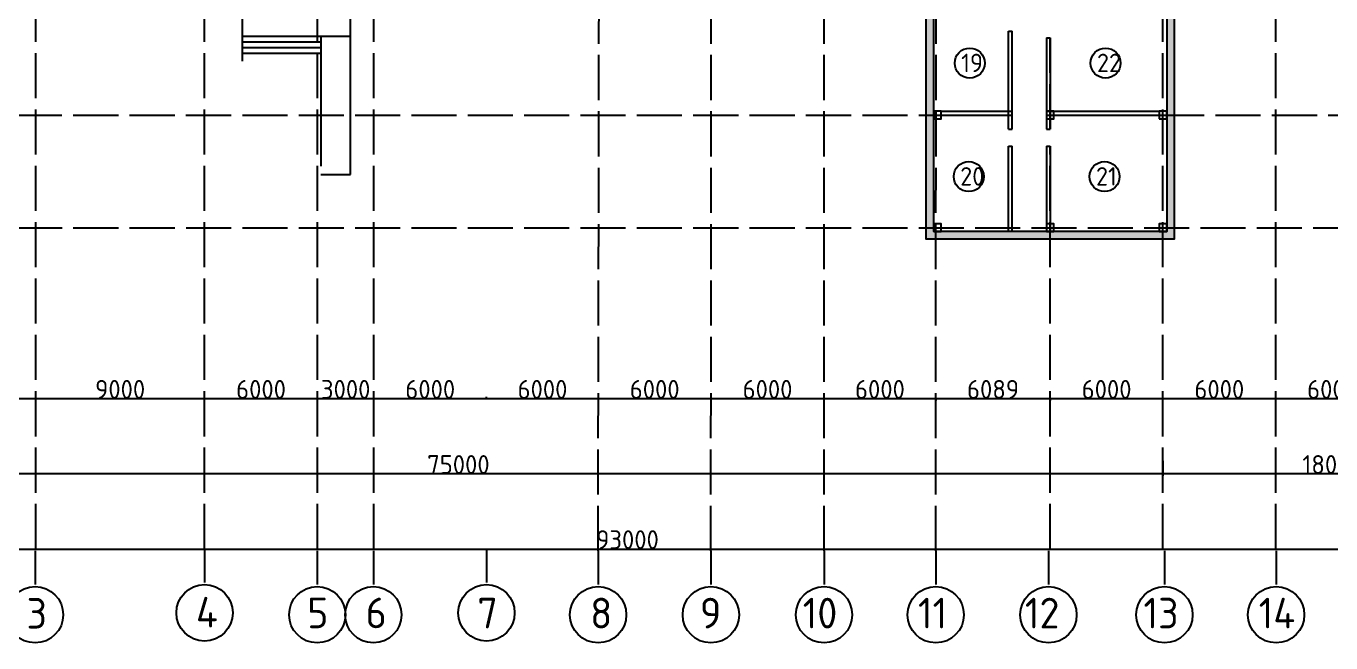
# Model space of a CAD drawing. Header units: millimetres. Extents: x -1544140 to 7445918, y -1294905 to 2019878.
# Drawn here: x 104887 to 174337, y 141409 to 174240 of the extents above; entities that cross this region are included whole.
import ezdxf

# ---------------------------------------------------------------- set-up
doc = ezdxf.new("R2010")
doc.units = ezdxf.units.MM
doc.header["$MEASUREMENT"] = 0
doc.linetypes.add('ACAD_ISO02W100', pattern=[15, 12, -3])
doc.layers.add('Plan 1', color=7, linetype='Continuous')
doc.layers.add('Plan 2', color=7, linetype='Continuous')
doc.styles.add('Annotative', font='GOST Common.ttf')
doc.styles.add('gost', font='GOST Common.ttf')
doc.dimstyles.get("Standard").update_dxf_attribs({"dimtxt": 1000, "dimasz": 100, "dimexe": 100, "dimexo": 0.06, "dimgap": 0.19, "dimtad": 1, "dimdec": 0, "dimzin": 0, "dimdsep": 46, "dimtxsty": 'Annotative', "dimblk": 'ARCHTICK', "dimcen": 0.09, "dimadec": 0, "dimazin": 0, "dimtfac": 1, "dimtdec": 0, "dimtofl": 0, "dimtmove": 0, "dimatfit": 3, "dimldrblk": 'ARCHTICK', "dimfxl": 700, "dimfxlon": 1, "dimtolj": 1, "dimtzin": 0, "dimarcsym": 0})

# ---------------------------------------------------------------- blocks, each defined once
blk = doc.blocks.new('_ArchTick')
at = {"color": 0, "linetype": 'ByBlock', "const_width": 0.15}
blk.add_lwpolyline([(-0.5, -0.5), (0.5, 0.5)], dxfattribs=at)
blk = doc.blocks.new('*D2')
at = {"color": 0, "lineweight": -2, "transparency": 16777216}
for p, q in [((90398, 147103), (90398, 146303)), ((183398, 147103), (183398, 146303)), ((90398, 146403), (183398, 146403))]:
    blk.add_line(p, q, dxfattribs=at)
at = {"layer": 'Defpoints', "color": 0, "transparency": 16777216}
for p in [(90398, 155507), (183398, 155507), (183398, 146403)]:
    blk.add_point(p, dxfattribs=at)
at = {"color": 0, "lineweight": -2, "transparency": 16777216, "xscale": 100, "yscale": 100, "zscale": 100, "rotation": 180}
blk.add_blockref('_ArchTick', (90398, 146403), dxfattribs=at)
at = {"color": 0, "lineweight": -2, "transparency": 16777216, "xscale": 100, "yscale": 100, "zscale": 100}
blk.add_blockref('_ArchTick', (183398, 146403), dxfattribs=at)
at = {"color": 0, "transparency": 16777216, "insert": (136898, 146904), "char_height": 1000, "attachment_point": 5, "style": 'Annotative'}
blk.add_mtext('\\A1;93000', dxfattribs=at)
blk = doc.blocks.new('*D19')
at = {"color": 0, "lineweight": -2, "transparency": 16777216}
for p, q in [((165398, 151103), (165398, 150303)), ((183398, 151103), (183398, 150303)), ((183398, 150403), (165398, 150403))]:
    blk.add_line(p, q, dxfattribs=at)
at = {"layer": 'Defpoints', "color": 0, "transparency": 16777216}
for p in [(183398, 170852), (165398, 163507), (165398, 150403)]:
    blk.add_point(p, dxfattribs=at)
at = {"color": 0, "lineweight": -2, "transparency": 16777216, "xscale": 100, "yscale": 100, "zscale": 100, "rotation": 180}
blk.add_blockref('_ArchTick', (165398, 150403), dxfattribs=at)
at = {"color": 0, "lineweight": -2, "transparency": 16777216, "xscale": 100, "yscale": 100, "zscale": 100}
blk.add_blockref('_ArchTick', (183398, 150403), dxfattribs=at)
at = {"color": 0, "transparency": 16777216, "insert": (174398, 150904), "char_height": 1000, "attachment_point": 5, "style": 'Annotative'}
blk.add_mtext('\\A1;18000', dxfattribs=at)
blk = doc.blocks.new('*D20')
at = {"color": 0, "lineweight": -2, "transparency": 16777216}
for p, q in [((90398, 151103), (90398, 150303)), ((165398, 151103), (165398, 150303)), ((165398, 150403), (90398, 150403))]:
    blk.add_line(p, q, dxfattribs=at)
at = {"layer": 'Defpoints', "color": 0, "transparency": 16777216}
for p in [(90398, 170852), (165398, 163507), (90398, 150403)]:
    blk.add_point(p, dxfattribs=at)
at = {"color": 0, "lineweight": -2, "transparency": 16777216, "xscale": 100, "yscale": 100, "zscale": 100, "rotation": 180}
blk.add_blockref('_ArchTick', (90398, 150403), dxfattribs=at)
at = {"color": 0, "lineweight": -2, "transparency": 16777216, "xscale": 100, "yscale": 100, "zscale": 100}
blk.add_blockref('_ArchTick', (165398, 150403), dxfattribs=at)
at = {"color": 0, "transparency": 16777216, "insert": (127898, 150904), "char_height": 1000, "attachment_point": 5, "style": 'Annotative'}
blk.add_mtext('\\A1;75000', dxfattribs=at)
blk = doc.blocks.new('*D119')
at = {"color": 0, "lineweight": -2, "transparency": 16777216}
for p, q in [((177398, 155103), (177398, 154303)), ((171398, 154403), (171398, 154503)), ((177398, 154403), (171398, 154403))]:
    blk.add_line(p, q, dxfattribs=at)
at = {"layer": 'Defpoints', "color": 0, "transparency": 16777216}
for p in [(177398, 163507), (171398, 154403), (171398, 154403)]:
    blk.add_point(p, dxfattribs=at)
at = {"color": 0, "lineweight": -2, "transparency": 16777216, "xscale": 100, "yscale": 100, "zscale": 100, "rotation": 180}
blk.add_blockref('_ArchTick', (171398, 154403), dxfattribs=at)
at = {"color": 0, "lineweight": -2, "transparency": 16777216, "xscale": 100, "yscale": 100, "zscale": 100}
blk.add_blockref('_ArchTick', (177398, 154403), dxfattribs=at)
at = {"color": 0, "transparency": 16777216, "insert": (174398, 154904), "char_height": 1000, "attachment_point": 5, "style": 'Annotative'}
blk.add_mtext('\\A1;6000', dxfattribs=at)
blk = doc.blocks.new('*D120')
at = {"color": 0, "lineweight": -2, "transparency": 16777216}
for p, q in [((165398, 154403), (165398, 154503)), ((171398, 154403), (165398, 154403)), ((171398, 154403), (171398, 154503))]:
    blk.add_line(p, q, dxfattribs=at)
at = {"layer": 'Defpoints', "color": 0, "transparency": 16777216}
for p in [(165398, 154403), (165398, 154403), (171398, 154403)]:
    blk.add_point(p, dxfattribs=at)
at = {"color": 0, "lineweight": -2, "transparency": 16777216, "xscale": 100, "yscale": 100, "zscale": 100, "rotation": 180}
blk.add_blockref('_ArchTick', (165398, 154403), dxfattribs=at)
at = {"color": 0, "lineweight": -2, "transparency": 16777216, "xscale": 100, "yscale": 100, "zscale": 100}
blk.add_blockref('_ArchTick', (171398, 154403), dxfattribs=at)
at = {"color": 0, "transparency": 16777216, "insert": (168398, 154904), "char_height": 1000, "attachment_point": 5, "style": 'Annotative'}
blk.add_mtext('\\A1;6000', dxfattribs=at)
blk = doc.blocks.new('*D121')
at = {"color": 0, "lineweight": -2, "transparency": 16777216}
for p, q in [((159398, 154404), (159398, 154303)), ((165398, 154403), (159398, 154403)), ((165398, 154403), (165398, 154503))]:
    blk.add_line(p, q, dxfattribs=at)
at = {"layer": 'Defpoints', "color": 0, "transparency": 16777216}
for p in [(159398, 154404), (159398, 154403), (165398, 154403)]:
    blk.add_point(p, dxfattribs=at)
at = {"color": 0, "lineweight": -2, "transparency": 16777216, "xscale": 100, "yscale": 100, "zscale": 100, "rotation": 180}
blk.add_blockref('_ArchTick', (159398, 154403), dxfattribs=at)
at = {"color": 0, "lineweight": -2, "transparency": 16777216, "xscale": 100, "yscale": 100, "zscale": 100}
blk.add_blockref('_ArchTick', (165398, 154403), dxfattribs=at)
at = {"color": 0, "transparency": 16777216, "insert": (162398, 154904), "char_height": 1000, "attachment_point": 5, "style": 'Annotative'}
blk.add_mtext('\\A1;6000', dxfattribs=at)
blk = doc.blocks.new('*D122')
at = {"color": 0, "lineweight": -2, "transparency": 16777216}
for p, q in [((153309, 154423), (153309, 154303)), ((159398, 154403), (153309, 154403)), ((159398, 154404), (159398, 154303))]:
    blk.add_line(p, q, dxfattribs=at)
at = {"layer": 'Defpoints', "color": 0, "transparency": 16777216}
for p in [(153309, 154423), (153309, 154403), (159398, 154404)]:
    blk.add_point(p, dxfattribs=at)
at = {"color": 0, "lineweight": -2, "transparency": 16777216, "xscale": 100, "yscale": 100, "zscale": 100, "rotation": 180}
blk.add_blockref('_ArchTick', (153309, 154403), dxfattribs=at)
at = {"color": 0, "lineweight": -2, "transparency": 16777216, "xscale": 100, "yscale": 100, "zscale": 100}
blk.add_blockref('_ArchTick', (159398, 154403), dxfattribs=at)
at = {"color": 0, "transparency": 16777216, "insert": (156353, 154904), "char_height": 1000, "attachment_point": 5, "style": 'Annotative'}
blk.add_mtext('\\A1;6089', dxfattribs=at)
blk = doc.blocks.new('*D123')
at = {"color": 0, "lineweight": -2, "transparency": 16777216}
for p, q in [((147360, 154403), (147360, 154503)), ((153309, 154403), (147360, 154403)), ((153309, 154423), (153309, 154303))]:
    blk.add_line(p, q, dxfattribs=at)
at = {"layer": 'Defpoints', "color": 0, "transparency": 16777216}
for p in [(147360, 154403), (147360, 154403), (153309, 154423)]:
    blk.add_point(p, dxfattribs=at)
at = {"color": 0, "lineweight": -2, "transparency": 16777216, "xscale": 100, "yscale": 100, "zscale": 100, "rotation": 180}
blk.add_blockref('_ArchTick', (147360, 154403), dxfattribs=at)
at = {"color": 0, "lineweight": -2, "transparency": 16777216, "xscale": 100, "yscale": 100, "zscale": 100}
blk.add_blockref('_ArchTick', (153309, 154403), dxfattribs=at)
at = {"color": 0, "transparency": 16777216, "insert": (150334, 154904), "char_height": 1000, "attachment_point": 5, "style": 'Annotative'}
blk.add_mtext('\\A1;6000', dxfattribs=at)
blk = doc.blocks.new('*D124')
at = {"color": 0, "lineweight": -2, "transparency": 16777216}
for p, q in [((141342, 154403), (141342, 154503)), ((147360, 154403), (141342, 154403)), ((147360, 154403), (147360, 154503))]:
    blk.add_line(p, q, dxfattribs=at)
at = {"layer": 'Defpoints', "color": 0, "transparency": 16777216}
for p in [(141342, 154403), (141342, 154403), (147360, 154403)]:
    blk.add_point(p, dxfattribs=at)
at = {"color": 0, "lineweight": -2, "transparency": 16777216, "xscale": 100, "yscale": 100, "zscale": 100, "rotation": 180}
blk.add_blockref('_ArchTick', (141342, 154403), dxfattribs=at)
at = {"color": 0, "lineweight": -2, "transparency": 16777216, "xscale": 100, "yscale": 100, "zscale": 100}
blk.add_blockref('_ArchTick', (147360, 154403), dxfattribs=at)
at = {"color": 0, "transparency": 16777216, "insert": (144351, 154904), "char_height": 1000, "attachment_point": 5, "style": 'Annotative'}
blk.add_mtext('\\A1;6000', dxfattribs=at)
blk = doc.blocks.new('*D125')
at = {"color": 0, "lineweight": -2, "transparency": 16777216}
for p, q in [((135348, 154403), (135348, 154503)), ((141342, 154403), (135348, 154403)), ((141342, 154403), (141342, 154503))]:
    blk.add_line(p, q, dxfattribs=at)
at = {"layer": 'Defpoints', "color": 0, "transparency": 16777216}
for p in [(135348, 154403), (135348, 154403), (141342, 154403)]:
    blk.add_point(p, dxfattribs=at)
at = {"color": 0, "lineweight": -2, "transparency": 16777216, "xscale": 100, "yscale": 100, "zscale": 100, "rotation": 180}
blk.add_blockref('_ArchTick', (135348, 154403), dxfattribs=at)
at = {"color": 0, "lineweight": -2, "transparency": 16777216, "xscale": 100, "yscale": 100, "zscale": 100}
blk.add_blockref('_ArchTick', (141342, 154403), dxfattribs=at)
at = {"color": 0, "transparency": 16777216, "insert": (138345, 154904), "char_height": 1000, "attachment_point": 5, "style": 'Annotative'}
blk.add_mtext('\\A1;6000', dxfattribs=at)
blk = doc.blocks.new('*D126')
at = {"color": 0, "lineweight": -2, "transparency": 16777216}
for p, q in [((129398, 154403), (129398, 154503)), ((135348, 154403), (129398, 154403)), ((135348, 154403), (135348, 154503))]:
    blk.add_line(p, q, dxfattribs=at)
at = {"layer": 'Defpoints', "color": 0, "transparency": 16777216}
for p in [(129398, 154403), (129398, 154403), (135348, 154403)]:
    blk.add_point(p, dxfattribs=at)
at = {"color": 0, "lineweight": -2, "transparency": 16777216, "xscale": 100, "yscale": 100, "zscale": 100, "rotation": 180}
blk.add_blockref('_ArchTick', (129398, 154403), dxfattribs=at)
at = {"color": 0, "lineweight": -2, "transparency": 16777216, "xscale": 100, "yscale": 100, "zscale": 100}
blk.add_blockref('_ArchTick', (135348, 154403), dxfattribs=at)
at = {"color": 0, "transparency": 16777216, "insert": (132373, 154904), "char_height": 1000, "attachment_point": 5, "style": 'Annotative'}
blk.add_mtext('\\A1;6000', dxfattribs=at)
blk = doc.blocks.new('*D127')
at = {"color": 0, "lineweight": -2, "transparency": 16777216}
for p, q in [((123398, 154403), (123398, 154503)), ((129398, 154403), (123398, 154403)), ((129398, 154403), (129398, 154503))]:
    blk.add_line(p, q, dxfattribs=at)
at = {"layer": 'Defpoints', "color": 0, "transparency": 16777216}
for p in [(123398, 154403), (123398, 154403), (129398, 154403)]:
    blk.add_point(p, dxfattribs=at)
at = {"color": 0, "lineweight": -2, "transparency": 16777216, "xscale": 100, "yscale": 100, "zscale": 100, "rotation": 180}
blk.add_blockref('_ArchTick', (123398, 154403), dxfattribs=at)
at = {"color": 0, "lineweight": -2, "transparency": 16777216, "xscale": 100, "yscale": 100, "zscale": 100}
blk.add_blockref('_ArchTick', (129398, 154403), dxfattribs=at)
at = {"color": 0, "transparency": 16777216, "insert": (126398, 154904), "char_height": 1000, "attachment_point": 5, "style": 'Annotative'}
blk.add_mtext('\\A1;6000', dxfattribs=at)
blk = doc.blocks.new('*D128')
at = {"color": 0, "lineweight": -2, "transparency": 16777216}
for p, q in [((120398, 154403), (120398, 154503)), ((123398, 154403), (120398, 154403)), ((123398, 154403), (123398, 154503))]:
    blk.add_line(p, q, dxfattribs=at)
at = {"layer": 'Defpoints', "color": 0, "transparency": 16777216}
for p in [(120398, 154403), (120398, 154403), (123398, 154403)]:
    blk.add_point(p, dxfattribs=at)
at = {"color": 0, "lineweight": -2, "transparency": 16777216, "xscale": 100, "yscale": 100, "zscale": 100, "rotation": 180}
blk.add_blockref('_ArchTick', (120398, 154403), dxfattribs=at)
at = {"color": 0, "lineweight": -2, "transparency": 16777216, "xscale": 100, "yscale": 100, "zscale": 100}
blk.add_blockref('_ArchTick', (123398, 154403), dxfattribs=at)
at = {"color": 0, "transparency": 16777216, "insert": (121898, 154904), "char_height": 1000, "attachment_point": 5, "style": 'Annotative'}
blk.add_mtext('\\A1;3000', dxfattribs=at)
blk = doc.blocks.new('*D129')
at = {"color": 0, "lineweight": -2, "transparency": 16777216}
for p, q in [((114389, 154403), (114389, 154503)), ((120398, 154403), (114389, 154403)), ((120398, 154403), (120398, 154503))]:
    blk.add_line(p, q, dxfattribs=at)
at = {"layer": 'Defpoints', "color": 0, "transparency": 16777216}
for p in [(114389, 154403), (114389, 154403), (120398, 154403)]:
    blk.add_point(p, dxfattribs=at)
at = {"color": 0, "lineweight": -2, "transparency": 16777216, "xscale": 100, "yscale": 100, "zscale": 100, "rotation": 180}
blk.add_blockref('_ArchTick', (114389, 154403), dxfattribs=at)
at = {"color": 0, "lineweight": -2, "transparency": 16777216, "xscale": 100, "yscale": 100, "zscale": 100}
blk.add_blockref('_ArchTick', (120398, 154403), dxfattribs=at)
at = {"color": 0, "transparency": 16777216, "insert": (117393, 154904), "char_height": 1000, "attachment_point": 5, "style": 'Annotative'}
blk.add_mtext('\\A1;6000', dxfattribs=at)
blk = doc.blocks.new('*D130')
at = {"color": 0, "lineweight": -2, "transparency": 16777216}
for p, q in [((105398, 154403), (105398, 154503)), ((114389, 154403), (105398, 154403)), ((114389, 154403), (114389, 154503))]:
    blk.add_line(p, q, dxfattribs=at)
at = {"layer": 'Defpoints', "color": 0, "transparency": 16777216}
for p in [(105398, 154403), (105398, 154403), (114389, 154403)]:
    blk.add_point(p, dxfattribs=at)
at = {"color": 0, "lineweight": -2, "transparency": 16777216, "xscale": 100, "yscale": 100, "zscale": 100, "rotation": 180}
blk.add_blockref('_ArchTick', (105398, 154403), dxfattribs=at)
at = {"color": 0, "lineweight": -2, "transparency": 16777216, "xscale": 100, "yscale": 100, "zscale": 100}
blk.add_blockref('_ArchTick', (114389, 154403), dxfattribs=at)
at = {"color": 0, "transparency": 16777216, "insert": (109893, 154904), "char_height": 1000, "attachment_point": 5, "style": 'Annotative'}
blk.add_mtext('\\A1;9000', dxfattribs=at)
blk = doc.blocks.new('*D131')
at = {"color": 0, "lineweight": -2, "transparency": 16777216}
for p, q in [((96398, 154403), (96398, 154503)), ((105398, 154403), (96398, 154403)), ((105398, 154403), (105398, 154503))]:
    blk.add_line(p, q, dxfattribs=at)
at = {"layer": 'Defpoints', "color": 0, "transparency": 16777216}
for p in [(96398, 154403), (96398, 154403), (105398, 154403)]:
    blk.add_point(p, dxfattribs=at)
at = {"color": 0, "lineweight": -2, "transparency": 16777216, "xscale": 100, "yscale": 100, "zscale": 100, "rotation": 180}
blk.add_blockref('_ArchTick', (96398, 154403), dxfattribs=at)
at = {"color": 0, "lineweight": -2, "transparency": 16777216, "xscale": 100, "yscale": 100, "zscale": 100}
blk.add_blockref('_ArchTick', (105398, 154403), dxfattribs=at)
at = {"color": 0, "transparency": 16777216, "insert": (100898, 154904), "char_height": 1000, "attachment_point": 5, "style": 'Annotative'}
blk.add_mtext('\\A1;9000', dxfattribs=at)

msp = doc.modelspace()

# ---------------------------------------------------------------- hatches: boundary and pattern name
at = {"true_color": 0x636466, "transparency": 33554687}
h = msp.add_hatch(color=251, dxfattribs=at)
h.dxf.hatch_style = 1
h.paths.add_polyline_path([(147385.5, 230107.1), (141380.1, 230107.1), (141379.9, 229707.1), (147385.4, 229707.1)])
h.paths.add_polyline_path([(153369.4, 230107.1), (147385.5, 230107.1), (147385.4, 229707.1), (153369.1, 229707.1)])
h.paths.add_polyline_path([(159397.7, 230107.1), (153369.4, 230107.1), (153369.1, 229707.1), (159397.7, 229707.1)])
h.paths.add_polyline_path([(165397.7, 230107.1), (159397.7, 230107.1), (159397.7, 229707.1), (165397.7, 229707.1)])
h.paths.add_polyline_path([(171397.7, 230107.1), (165397.7, 230107.1), (165397.7, 229707.1), (171397.7, 229707.1)])
h.paths.add_polyline_path([(165397.7, 208307.1), (159597.7, 208307.1), (159597.7, 196707.1), (165397.7, 196707.1), (165397.7, 197107.1), (159997.7, 197107.1), (159997.7, 207907.1), (165397.7, 207907.1)])
h.paths.add_polyline_path([(171397.7, 208307.1), (165397.7, 208307.1), (165397.7, 207907.1), (171397.7, 207907.1)])
h.paths.add_polyline_path([(165397.7, 163307.1), (153316, 163307.1), (153315.7, 162907.1), (165397.7, 162907.1)])
h.paths.add_polyline_path([(153197.7, 184307.1), (147369.8, 184307.1), (147369.7, 183907.1), (152797.7, 183907.1), (152797.7, 162907.1), (153315.7, 162907.1), (153316, 163307.1), (153197.7, 163307.1)])
h.paths.add_polyline_path([(147369.8, 184307.1), (142575.3, 184307.1), (142575.3, 183907.1), (147369.7, 183907.1)])
h.paths.add_polyline_path([(165997.7, 190959.2), (165597.7, 190959.2), (165597.7, 163307.1), (165397.7, 163307.1), (165397.7, 162907.1), (165997.7, 162907.1)])
h.paths.add_polyline_path([(165597.7, 191859.2), (165997.7, 191859.2), (165997.7, 197107.1), (165397.7, 197107.1), (165397.7, 196707.1), (165597.7, 196707.1)])
h.paths.add_polyline_path([(180461.7, 229707.1), (180461.7, 230107.1), (171397.7, 230107.1), (171397.7, 229707.1)])
h.paths.add_polyline_path([(181361.7, 230107.1), (181361.7, 229707.1), (183597.7, 229707.1), (183597.7, 208307.1), (171397.7, 208307.1), (171397.7, 207907.1), (183997.7, 207907.1), (183997.7, 230107.1)])
h.paths.add_polyline_path([(131135.5, 266107.1), (131135.5, 265707.1), (135597.7, 265707.1), (135597.8, 229707.1), (141379.9, 229707.1), (141380.1, 230107.1), (135997.8, 230107.1), (135997.7, 266107.1)])
h.paths.add_polyline_path([(130235.5, 265707.1), (130235.5, 266107.1), (113797.7, 266107.1), (113797.7, 229462.1), (114197.7, 229462.4), (114197.7, 265707.1)])

# ---------------------------------------------------------------- linework, layer by layer
at = {"color": 9, "linetype": 'ACAD_ISO02W100', "ltscale": 200, "true_color": 0xc4c4c5}
for p, q in [((105397.7, 146403.5), (105397.7, 265507.1)), ((114387.9, 146403.5), (114397.7, 265707.1)), ((141338.4, 146303.5), (141397.7, 265507.1)), ((147356.8, 146303.5), (147397.7, 265507.1)), ((153302.4, 146303.5), (153397.7, 265507.1)), ((165397.7, 146403.5), (165397.7, 265507.1)), ((171397.7, 146403.5), (171397.7, 265507.1)), ((120397.7, 146403.5), (120397.7, 190507.1)), ((123397.7, 146403.5), (123397.7, 190507.1)), ((135334.6, 146303.5), (135397.9, 184307.1)), ((159397.7, 168757.1), (159397.7, 173609)), ((74397.7, 169505.9), (157371.8, 169507.1)), ((159197.7, 169507.1), (183397.7, 169507.1)), ((159397.7, 146403.8), (159397.7, 167857.1)), ((74398.1, 163507.1), (183397.7, 163507.1))]:
    msp.add_line(p, q, dxfattribs=at)
for p, q in [((116394.2, 174907.1), (116394.2, 172364.7)), ((116394.2, 174907.1), (116394.2, 173707.1)), ((122161.8, 166346.5), (122161.8, 174907.1)), ((116394.2, 173707.1), (120580.3, 173707.1)), ((116394.2, 173707.1), (122161.8, 173707.1)), ((120580.3, 173707.1), (120580.3, 166788.9)), ((157171.7, 173970), (157371.8, 173970)), ((157171.8, 168750.7), (157171.7, 173970)), ((157371.8, 168750.7), (157371.8, 173970)), ((116394.2, 173407.1), (120580.3, 173407.1)), ((116394.2, 173107.1), (120580.3, 173107.1)), ((159197.7, 173609), (159397.7, 173609)), ((159197.7, 173609), (159197.7, 168757.1)), ((159397.7, 173609), (159397.7, 168757.1)), ((116394.2, 172807.1), (120580.3, 172807.1)), ((153597.7, 169707.1), (157371.8, 169707.1)), ((153597.7, 169507.1), (157371.8, 169507.1)), ((159197.7, 169707.1), (165197.7, 169707.1)), ((159197.7, 169507.1), (165197.7, 169507.1)), ((157171.7, 168750.7), (157371.8, 168750.7)), ((159197.7, 168757.1), (159397.7, 168757.1)), ((157171.7, 167850.7), (157371.8, 167850.7)), ((157171.8, 163309.4), (157171.8, 167850.7)), ((157371.8, 163309.4), (157371.8, 167850.7)), ((159197.7, 167857.1), (159397.7, 167857.1)), ((159197.7, 167857.1), (159197.7, 163307.1)), ((159397.7, 167857.1), (159397.7, 163307.1)), ((120580.3, 166346.5), (122161.8, 166346.5)), ((105363.9, 146303.5), (105363.9, 144517.3)), ((114387.9, 146403.5), (114387.9, 144617.3)), ((120385.6, 146303.5), (120385.6, 144517.3)), ((123369.4, 146303.5), (123369.4, 144517.3)), ((129390.2, 146403.5), (129390.2, 144617.3)), ((135334.6, 146303.5), (135334.6, 144517.3)), ((141338.4, 146303.5), (141338.4, 144517.3)), ((147356.8, 146303.5), (147356.8, 144517.3)), ((153302.4, 146303.5), (153302.4, 144517.3)), ((159304.1, 146303.5), (159304.1, 144517.3)), ((165474.1, 146303.5), (165474.1, 144517.3)), ((171419.7, 146303.5), (171419.7, 144517.3))]:
    msp.add_line(p, q)
for points in [[(165997.7, 190995.2), (165997.7, 162907.1), (152797.7, 162907.1), (152797.7, 183907.1), (142575.3, 183907.1)], [(165597.7, 190959.2), (165597.7, 163307.1), (153197.7, 163307.1), (153197.7, 184307.1), (142482.1, 184307.1)]]:
    msp.add_lwpolyline(points)
for points in [[(153197.7, 169307.1), (153597.7, 169307.1), (153597.7, 169707.1), (153197.7, 169707.1)], [(159197.7, 169307.1), (159597.7, 169307.1), (159597.7, 169707.1), (159197.7, 169707.1)], [(165197.7, 169307.1), (165597.7, 169307.1), (165597.7, 169707.1), (165197.7, 169707.1)], [(153197.7, 163307.1), (153597.7, 163307.1), (153597.7, 163707.1), (153197.7, 163707.1)], [(159197.7, 163307.1), (159597.7, 163307.1), (159597.7, 163707.1), (159197.7, 163707.1)], [(165197.7, 163307.1), (165597.7, 163307.1), (165597.7, 163707.1), (165197.7, 163707.1)]]:
    msp.add_lwpolyline(points, close=True)
for centre in [(114387.9, 143008.9), (129390.2, 143008.9), (105363.9, 142908.9), (120385.6, 142908.9), (123369.4, 142908.9), (135334.6, 142908.9), (141338.4, 142908.9), (147356.8, 142908.9), (153302.4, 142908.9), (159304.1, 142908.9), (165474.1, 142908.9), (171419.7, 142908.9)]:
    msp.add_circle(centre, 1500)
at = {"layer": 'Plan 2'}
for centre in [(155113.1, 172269.2), (162341.6, 172269.2), (155061.9, 166232), (162290.4, 166232)]:
    msp.add_circle(centre, 800, dxfattribs=at)

# ---------------------------------------------------------------- texts
at = {"layer": 'Plan 1', "attachment_point": 1, "style": 'gost'}
for s, insert, char_height in [('3', (104905.7, 143799.4), 1630.6), ('4', (113927.1, 143858.6), 1630.6), ('5', (119845.1, 143821.6), 1630.6), ('6', (122958.5, 143821.6), 1630.6), ('7', (128907.2, 143810.6), 1630.6), ('8', (134911.5, 143810.6), 1630.6), ('9', (140749, 143810.6), 1630.6), ('10', (146223.2, 143810.6), 1630.63), ('11', (152357.3, 143810.6), 1630.63), ('12', (158046.9, 143810.6), 1630.63), ('13', (164358.7, 143810.6), 1630.63), ('14', (170492.8, 143810.6), 1630.63)]:
    msp.add_mtext_dynamic_manual_height_columns(s, width=31807.575, gutter_width=5.44, heights=[0], dxfattribs=dict(at, insert=insert, char_height=char_height))
at = {"layer": 'Plan 2', "char_height": 981.65, "attachment_point": 1, "style": 'gost'}
for s, insert in [('19', (154657, 172770.3)), ('22', (161885.5, 172770.3)), ('20', (154605.8, 166733.1)), ('21', (161834.3, 166733.1))]:
    msp.add_mtext_dynamic_manual_height_columns(s, width=981.649, gutter_width=3.27, heights=[0], dxfattribs=dict(at, insert=insert))

# ---------------------------------------------------------------- dimensions: what is measured, and where the dimension line sits
for base, p1, p2, picture, middle in [((90397.7, 150403.5), (165397.7, 163507.1), (90397.7, 170851.6), '*D20', (127897.7, 150903.6)), ((171397.7, 154403.5), (177397.7, 163507.1), (171397.7, 154403.5), '*D119', (174397.7, 154903.6)), ((96397.7, 154403.5), (105397.7, 154403.5), (96397.7, 154403.5), '*D131', (100897.7, 154903.6)), ((120397.7, 154403.5), (123397.7, 154403.5), (120397.7, 154403.5), '*D128', (121897.7, 154903.6)), ((123397.7, 154403.5), (129397.7, 154403.5), (123397.7, 154403.5), '*D127', (126397.7, 154903.6)), ((153308.9, 154403.5), (159397.7, 154403.8), (153308.9, 154422.7), '*D122', (156353.3, 154903.6)), ((159397.7, 154403.5), (165397.7, 154403.5), (159397.7, 154403.8), '*D121', (162397.7, 154903.6)), ((165397.7, 154403.5), (171397.7, 154403.5), (165397.7, 154403.5), '*D120', (168397.7, 154903.6))]:
    dim = msp.add_linear_dim(base=base, p1=p1, p2=p2, dimstyle='Standard', override={"dimtmove": 1})
    dim.commit()
    dim.dimension.update_dxf_attribs({"geometry": picture, "text_midpoint": middle})
for base, p1, p2, picture, middle in [((165397.7, 150403.5), (183397.7, 170851.6), (165397.7, 163507.1), '*D19', (174397.7, 150903.6)), ((183397.7, 146403.5), (90397.7, 155507.1), (183397.7, 155507.1), '*D2', (136897.7, 146903.6))]:
    dim = msp.add_linear_dim(base=base, p1=p1, p2=p2, dimstyle='Standard')
    dim.commit()
    dim.dimension.update_dxf_attribs({"geometry": picture, "text_midpoint": middle})
for base, p1, p2, text, picture, middle in [((105397.7, 154403.5), (114388.5, 154403.5), (105397.7, 154403.5), '9000', '*D130', (109893.1, 154903.6)), ((114388.5, 154403.5), (120397.7, 154403.5), (114388.5, 154403.5), '6000', '*D129', (117393.1, 154903.6)), ((129397.7, 154403.5), (135348.1, 154403.5), (129397.7, 154403.5), '6000', '*D126', (132372.9, 154903.6)), ((135348.1, 154403.5), (141342.4, 154403.5), (135348.1, 154403.5), '6000', '*D125', (138345.3, 154903.6)), ((141342.4, 154403.5), (147359.5, 154403.5), (141342.4, 154403.5), '6000', '*D124', (144351, 154903.6)), ((147359.5, 154403.5), (153308.9, 154422.7), (147359.5, 154403.5), '6000', '*D123', (150334.2, 154903.6))]:
    dim = msp.add_linear_dim(base=base, p1=p1, p2=p2, text=text, dimstyle='Standard', override={"dimtmove": 1})
    dim.commit()
    dim.dimension.update_dxf_attribs({"geometry": picture, "text_midpoint": middle})

doc.saveas('drawing.dxf')
